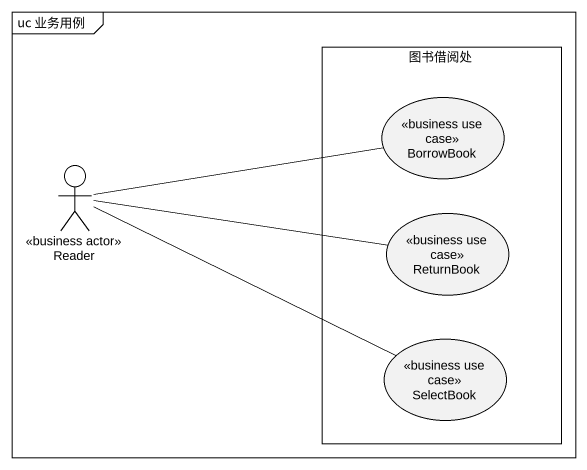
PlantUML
@startuml
mainframe uc 业务用例
rectangle 图书借阅处 {
  usecase BorrowBook <<business use case>>
  usecase ReturnBook <<business use case>>
  usecase SelectBook <<business use case>>
}
actor Reader <<business actor>>
Reader -right- BorrowBook
Reader -right- ReturnBook
Reader -right- SelectBook
@enduml
